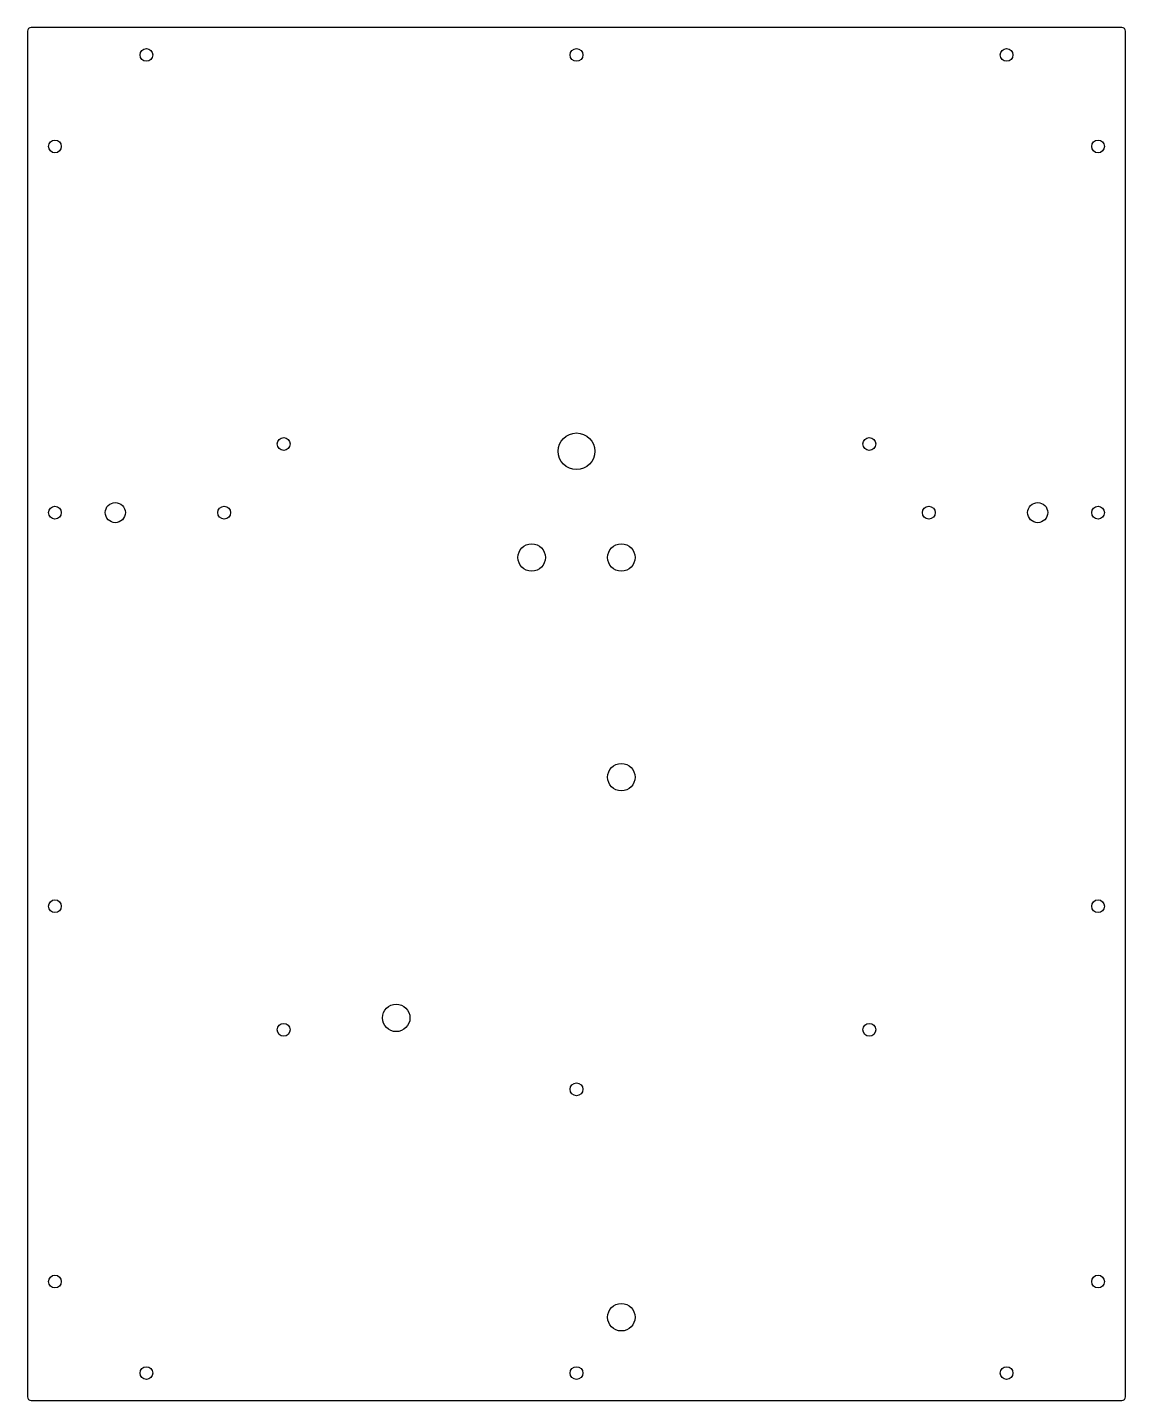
# Model space of a CAD drawing. Header units: millimetres. Extents: x -300 to 300, y -375 to 375.
import ezdxf

# ---------------------------------------------------------------- set-up
doc = ezdxf.new("R2010")
doc.units = ezdxf.units.MM
doc.layers.add('CUTOUTS', color=1, linetype='CONTINUOUS')
doc.layers.add('PERIMETER', color=5, linetype='CONTINUOUS')

msp = doc.modelspace()

# ---------------------------------------------------------------- linework, layer by layer
at = {"layer": 'CUTOUTS'}
for centre, radius in [((-235, 360), 3.5), ((0, 360), 3.5), ((235, 360), 3.5), ((-285, 310), 3.5), ((285, 310), 3.5), ((-160, 147.5), 3.5), ((0, 143.5), 10), ((160, 147.5), 3.5), ((-285, 110), 3.5), ((-252, 110), 5.5), ((-192.5, 110), 3.5), ((192.5, 110), 3.5), ((252, 110), 5.5), ((285, 110), 3.5), ((-24.5, 85.5), 7.5), ((24.5, 85.5), 7.5), ((24.5, -34.5), 7.5), ((-285, -105), 3.5), ((285, -105), 3.5), ((-98.5, -166), 7.5), ((-160, -172.5), 3.5), ((160, -172.5), 3.5), ((0, -205), 3.5), ((-285, -310), 3.5), ((285, -310), 3.5), ((24.5, -329.5), 7.5), ((-235, -360), 3.5), ((0, -360), 3.5), ((235, -360), 3.5)]:
    msp.add_circle(centre, radius, dxfattribs=at)
at = {"layer": 'PERIMETER'}
msp.add_lwpolyline([(-300, 373), (-300, -373, 0.414214), (-298, -375), (298, -375, 0.414214), (300, -373), (300, 373, 0.414214), (298, 375), (-298, 375, 0.414214)], format="xyb", close=True, dxfattribs=at)

doc.saveas('drawing.dxf')
